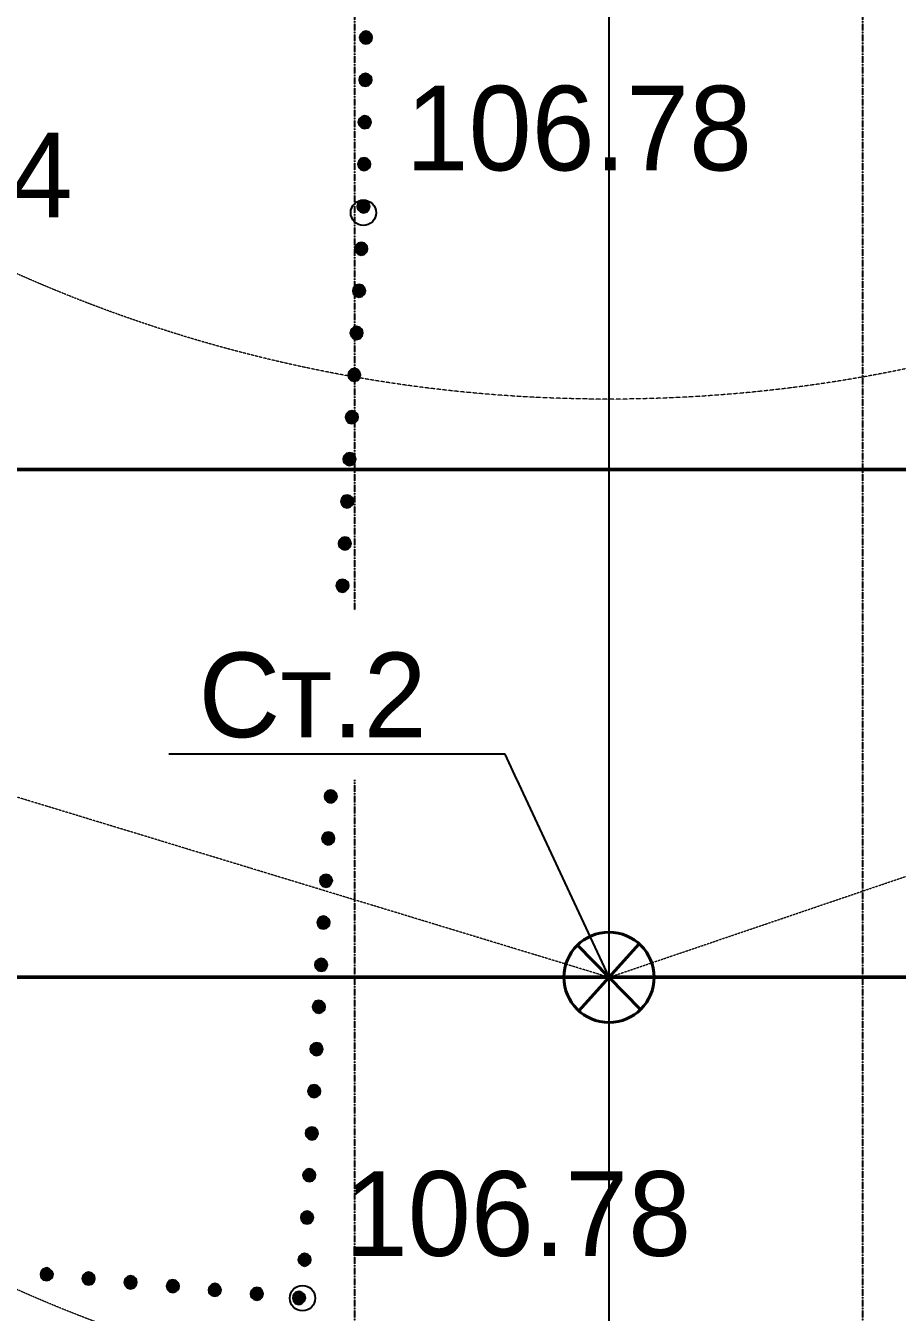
# Model space of a CAD drawing. Header units: millimetres. Extents: x 172667 to 1873135, y -274708 to 168495.
# Drawn here: x 1785829 to 1796121, y 29312 to 44510 of the extents above; entities that cross this region are included whole.
import ezdxf
from ezdxf import colors
from ezdxf.entities.mleader import LeaderData, LeaderLine
from ezdxf.enums import TextEntityAlignment as Align
from ezdxf.math import Vec2, Vec3

# ---------------------------------------------------------------- set-up
doc = ezdxf.new("R2010")
doc.units = ezdxf.units.MM
doc.linetypes.add('DASHED', pattern=[0.75, 0.5, -0.25])
doc.linetypes.add('осевая', pattern=[2, 1.25, -0.25, 0.25, -0.25])
doc.layers.add('0004-Осевая', color=4, linetype='осевая', lineweight=25)
doc.layers.add('СО_50_фермы', color=7, linetype='Continuous', lineweight=50)
for name, color, linetype in [('_ТОПО', 253, 'Continuous'), ('SC007', 7, 'Continuous'), ('для геологии', 7, 'Continuous')]:
    doc.layers.add(name, color=color, linetype=linetype)
doc.styles.add('F2', font='', dxfattribs={"height": 0.000909972})
doc.styles.get("Standard").update_dxf_attribs({"font": '', "height": 500})
doc.styles.get('F2').set_extended_font_data('D431')
doc.styles.get('Standard').set_extended_font_data('T-FLEX Type A')

# ---------------------------------------------------------------- blocks, each defined once
blk = doc.blocks.new('SYMBOL2060001')
at = {"layer": 'SC007'}
blk.add_circle((0, 0), 0.15, dxfattribs=at)
blk = doc.blocks.new('_None')

msp = doc.modelspace()

# ---------------------------------------------------------------- hatches: boundary and pattern name
at = {"layer": '_ТОПО', "linetype": 'ByBlock', "lineweight": -2}
for points in [[(1789846.2, 44295.1), (1789886.2, 44305.1), (1789911.2, 44330.1), (1789921.2, 44370.1), (1789911.2, 44405.1), (1789886.2, 44435.1), (1789846.2, 44445.1), (1789811.2, 44435.1), (1789781.2, 44405.1), (1789771.2, 44370.1), (1789781.2, 44330.1), (1789811.2, 44305.1)], [(1789841.2, 43795.1), (1789876.2, 43805.1), (1789906.2, 43835.1), (1789916.2, 43870.1), (1789906.2, 43910.1), (1789876.2, 43935.1), (1789841.2, 43945.1), (1789801.2, 43935.1), (1789776.2, 43910.1), (1789766.2, 43870.1), (1789776.2, 43835.1), (1789801.2, 43805.1)], [(1789831.2, 43295.1), (1789871.2, 43305.1), (1789896.2, 43335.1), (1789906.2, 43370.1), (1789896.2, 43410.1), (1789871.2, 43435.1), (1789831.2, 43445.1), (1789796.2, 43435.1), (1789766.2, 43410.1), (1789756.2, 43370.1), (1789766.2, 43335.1), (1789796.2, 43305.1)], [(1789826.2, 42800.1), (1789861.2, 42810.1), (1789891.2, 42835.1), (1789901.2, 42875.1), (1789891.2, 42910.1), (1789861.2, 42940.1), (1789826.2, 42950.1), (1789786.2, 42940.1), (1789761.2, 42910.1), (1789751.2, 42875.1), (1789761.2, 42835.1), (1789786.2, 42810.1)], [(1789816.2, 42300.1), (1789856.2, 42310.1), (1789881.2, 42340.1), (1789891.2, 42375.1), (1789881.2, 42410.1), (1789856.2, 42440.1), (1789816.2, 42450.1), (1789781.2, 42440.1), (1789751.2, 42410.1), (1789741.2, 42375.1), (1789751.2, 42340.1), (1789781.2, 42310.1)], [(1789791.2, 41800.1), (1789831.2, 41810.1), (1789856.2, 41840.1), (1789866.2, 41875.1), (1789856.2, 41915.1), (1789831.2, 41940.1), (1789791.2, 41950.1), (1789756.2, 41940.1), (1789726.2, 41915.1), (1789716.2, 41875.1), (1789726.2, 41840.1), (1789756.2, 41810.1)], [(1789766.2, 41305.1), (1789801.2, 41315.1), (1789831.2, 41340.1), (1789841.2, 41380.1), (1789831.2, 41415.1), (1789801.2, 41445.1), (1789766.2, 41455.1), (1789726.2, 41445.1), (1789701.2, 41415.1), (1789691.2, 41380.1), (1789701.2, 41340.1), (1789726.2, 41315.1)], [(1789736.2, 40805.1), (1789776.2, 40815.1), (1789801.2, 40845.1), (1789811.2, 40880.1), (1789801.2, 40920.1), (1789776.2, 40945.1), (1789736.2, 40955.1), (1789701.2, 40945.1), (1789671.2, 40920.1), (1789661.2, 40880.1), (1789671.2, 40845.1), (1789701.2, 40815.1)], [(1789711.2, 40310.1), (1789746.2, 40320.1), (1789771.2, 40345.1), (1789781.2, 40385.1), (1789771.2, 40420.1), (1789746.2, 40450.1), (1789711.2, 40460.1), (1789671.2, 40450.1), (1789646.2, 40420.1), (1789636.2, 40385.1), (1789646.2, 40345.1), (1789671.2, 40320.1)], [(1789681.2, 39810.1), (1789716.2, 39820.1), (1789746.2, 39850.1), (1789756.2, 39885.1), (1789746.2, 39925.1), (1789716.2, 39950.1), (1789681.2, 39960.1), (1789641.2, 39950.1), (1789616.2, 39925.1), (1789606.2, 39885.1), (1789616.2, 39850.1), (1789641.2, 39820.1)], [(1789651.2, 39315.1), (1789691.2, 39325.1), (1789716.2, 39350.1), (1789726.2, 39390.1), (1789716.2, 39425.1), (1789691.2, 39455.1), (1789651.2, 39465.1), (1789616.2, 39455.1), (1789586.2, 39425.1), (1789576.2, 39390.1), (1789586.2, 39350.1), (1789616.2, 39325.1)], [(1789626.2, 38815.1), (1789661.2, 38825.1), (1789691.2, 38855.1), (1789701.2, 38890.1), (1789691.2, 38930.1), (1789661.2, 38955.1), (1789626.2, 38965.1), (1789586.2, 38955.1), (1789561.2, 38930.1), (1789551.2, 38890.1), (1789561.2, 38855.1), (1789586.2, 38825.1)], [(1789596.2, 38320.1), (1789636.2, 38330.1), (1789661.2, 38355.1), (1789671.2, 38395.1), (1789661.2, 38430.1), (1789636.2, 38460.1), (1789596.2, 38470.1), (1789561.2, 38460.1), (1789531.2, 38430.1), (1789521.2, 38395.1), (1789531.2, 38355.1), (1789561.2, 38330.1)], [(1789571.2, 37820.1), (1789606.2, 37830.1), (1789636.2, 37860.1), (1789646.2, 37895.1), (1789636.2, 37935.1), (1789606.2, 37960.1), (1789571.2, 37970.1), (1789531.2, 37960.1), (1789506.2, 37935.1), (1789496.2, 37895.1), (1789506.2, 37860.1), (1789531.2, 37830.1)], [(1789541.2, 37325.1), (1789581.2, 37335.1), (1789606.2, 37360.1), (1789616.2, 37400.1), (1789606.2, 37435.1), (1789581.2, 37465.1), (1789541.2, 37475.1), (1789506.2, 37465.1), (1789476.2, 37435.1), (1789466.2, 37400.1), (1789476.2, 37360.1), (1789506.2, 37335.1)], [(1789511.2, 36825.1), (1789551.2, 36835.1), (1789576.2, 36865.1), (1789586.2, 36900.1), (1789576.2, 36940.1), (1789551.2, 36965.1), (1789511.2, 36975.1), (1789476.2, 36965.1), (1789446.2, 36940.1), (1789436.2, 36900.1), (1789446.2, 36865.1), (1789476.2, 36835.1)], [(1789486.2, 36330.1), (1789521.2, 36340.1), (1789551.2, 36365.1), (1789561.2, 36400.1), (1789551.2, 36440.1), (1789521.2, 36465.1), (1789486.2, 36475.1), (1789446.2, 36465.1), (1789421.2, 36440.1), (1789411.2, 36400.1), (1789421.2, 36365.1), (1789446.2, 36340.1)], [(1789456.2, 35830.1), (1789496.2, 35840.1), (1789521.2, 35865.1), (1789531.2, 35905.1), (1789521.2, 35940.1), (1789496.2, 35970.1), (1789456.2, 35980.1), (1789421.2, 35970.1), (1789391.2, 35940.1), (1789381.2, 35905.1), (1789391.2, 35865.1), (1789421.2, 35840.1)], [(1789431.2, 35330.1), (1789466.2, 35340.1), (1789496.2, 35370.1), (1789506.2, 35405.1), (1789496.2, 35445.1), (1789466.2, 35470.1), (1789431.2, 35480.1), (1789391.2, 35470.1), (1789366.2, 35445.1), (1789356.2, 35405.1), (1789366.2, 35370.1), (1789391.2, 35340.1)], [(1789401.2, 34835.1), (1789441.2, 34845.1), (1789466.2, 34870.1), (1789476.2, 34910.1), (1789466.2, 34945.1), (1789441.2, 34975.1), (1789401.2, 34985.1), (1789366.2, 34975.1), (1789336.2, 34945.1), (1789326.2, 34910.1), (1789336.2, 34870.1), (1789366.2, 34845.1)], [(1789376.2, 34335.1), (1789411.2, 34345.1), (1789436.2, 34375.1), (1789451.2, 34410.1), (1789436.2, 34450.1), (1789411.2, 34475.1), (1789376.2, 34485.1), (1789336.2, 34475.1), (1789311.2, 34450.1), (1789301.2, 34410.1), (1789311.2, 34375.1), (1789336.2, 34345.1)], [(1789346.2, 33840.1), (1789381.2, 33850.1), (1789411.2, 33875.1), (1789421.2, 33915.1), (1789411.2, 33950.1), (1789381.2, 33980.1), (1789346.2, 33990.1), (1789306.2, 33980.1), (1789281.2, 33950.1), (1789271.2, 33915.1), (1789281.2, 33875.1), (1789306.2, 33850.1)], [(1789316.2, 33340.1), (1789356.2, 33350.1), (1789381.2, 33380.1), (1789391.2, 33415.1), (1789381.2, 33455.1), (1789356.2, 33480.1), (1789316.2, 33490.1), (1789281.2, 33480.1), (1789251.2, 33455.1), (1789241.2, 33415.1), (1789251.2, 33380.1), (1789281.2, 33350.1)], [(1789291.2, 32845.1), (1789326.2, 32855.1), (1789356.2, 32880.1), (1789366.2, 32920.1), (1789356.2, 32955.1), (1789326.2, 32985.1), (1789291.2, 32995.1), (1789251.2, 32985.1), (1789226.2, 32955.1), (1789216.2, 32920.1), (1789226.2, 32880.1), (1789251.2, 32855.1)], [(1789261.2, 32345.1), (1789301.2, 32355.1), (1789326.2, 32385.1), (1789336.2, 32420.1), (1789326.2, 32460.1), (1789301.2, 32485.1), (1789261.2, 32495.1), (1789226.2, 32485.1), (1789196.2, 32460.1), (1789186.2, 32420.1), (1789196.2, 32385.1), (1789226.2, 32355.1)], [(1789236.2, 31850.1), (1789271.2, 31860.1), (1789301.2, 31885.1), (1789311.2, 31925.1), (1789301.2, 31960.1), (1789271.2, 31990.1), (1789236.2, 32000.1), (1789196.2, 31990.1), (1789171.2, 31960.1), (1789161.2, 31925.1), (1789171.2, 31885.1), (1789196.2, 31860.1)], [(1789206.2, 31350.1), (1789246.2, 31360.1), (1789271.2, 31390.1), (1789281.2, 31425.1), (1789271.2, 31465.1), (1789246.2, 31490.1), (1789206.2, 31500.1), (1789171.2, 31490.1), (1789141.2, 31465.1), (1789131.2, 31425.1), (1789141.2, 31390.1), (1789171.2, 31360.1)], [(1789176.2, 30855.1), (1789216.2, 30865.1), (1789241.2, 30890.1), (1789251.2, 30930.1), (1789241.2, 30965.1), (1789216.2, 30995.1), (1789176.2, 31005.1), (1789141.2, 30995.1), (1789111.2, 30965.1), (1789101.2, 30930.1), (1789111.2, 30890.1), (1789141.2, 30865.1)], [(1789151.2, 30355.1), (1789186.2, 30365.1), (1789216.2, 30395.1), (1789226.2, 30430.1), (1789216.2, 30470.1), (1789186.2, 30495.1), (1789151.2, 30505.1), (1789111.2, 30495.1), (1789086.2, 30470.1), (1789076.2, 30430.1), (1789086.2, 30395.1), (1789111.2, 30365.1)], [(1789121.2, 29855.1), (1789161.2, 29870.1), (1789186.2, 29895.1), (1789196.2, 29930.1), (1789186.2, 29970.1), (1789161.2, 29995.1), (1789121.2, 30005.1), (1789086.2, 29995.1), (1789056.2, 29970.1), (1789046.2, 29930.1), (1789056.2, 29895.1), (1789086.2, 29870.1)], [(1786076.2, 29685.1), (1786111.2, 29695.1), (1786141.2, 29720.1), (1786151.2, 29760.1), (1786141.2, 29795.1), (1786111.2, 29820.1), (1786076.2, 29835.1), (1786036.2, 29820.1), (1786011.2, 29795.1), (1786001.2, 29760.1), (1786011.2, 29720.1), (1786036.2, 29695.1)], [(1786571.2, 29635.1), (1786611.2, 29645.1), (1786636.2, 29675.1), (1786646.2, 29710.1), (1786636.2, 29750.1), (1786611.2, 29775.1), (1786571.2, 29785.1), (1786536.2, 29775.1), (1786506.2, 29750.1), (1786496.2, 29710.1), (1786506.2, 29675.1), (1786536.2, 29645.1)], [(1787066.2, 29590.1), (1787106.2, 29600.1), (1787131.2, 29630.1), (1787141.2, 29665.1), (1787131.2, 29705.1), (1787106.2, 29730.1), (1787066.2, 29740.1), (1787031.2, 29730.1), (1787001.2, 29705.1), (1786991.2, 29665.1), (1787001.2, 29630.1), (1787031.2, 29600.1)], [(1787566.2, 29545.1), (1787601.2, 29555.1), (1787631.2, 29580.1), (1787641.2, 29620.1), (1787631.2, 29655.1), (1787601.2, 29685.1), (1787566.2, 29695.1), (1787526.2, 29685.1), (1787501.2, 29655.1), (1787491.2, 29620.1), (1787501.2, 29580.1), (1787526.2, 29555.1)], [(1788061.2, 29500.1), (1788096.2, 29510.1), (1788126.2, 29535.1), (1788136.2, 29575.1), (1788126.2, 29610.1), (1788096.2, 29640.1), (1788061.2, 29650.1), (1788026.2, 29640.1), (1787996.2, 29610.1), (1787986.2, 29575.1), (1787996.2, 29535.1), (1788026.2, 29510.1)], [(1788556.2, 29455.1), (1788596.2, 29465.1), (1788621.2, 29490.1), (1788631.2, 29530.1), (1788621.2, 29565.1), (1788596.2, 29595.1), (1788556.2, 29605.1), (1788521.2, 29595.1), (1788491.2, 29565.1), (1788481.2, 29530.1), (1788491.2, 29490.1), (1788521.2, 29465.1)], [(1789056.2, 29405.1), (1789091.2, 29415.1), (1789121.2, 29445.1), (1789131.2, 29480.1), (1789121.2, 29520.1), (1789091.2, 29545.1), (1789056.2, 29555.1), (1789016.2, 29545.1), (1788991.2, 29520.1), (1788981.2, 29480.1), (1788991.2, 29445.1), (1789016.2, 29415.1)]]:
    msp.add_hatch(color=8, dxfattribs=at).paths.add_polyline_path(points)

# ---------------------------------------------------------------- linework, layer by layer
msp.add_line((1792717, 23268.6, 107296.5), (1792717, 68396.1, 107296.5))
at = {"lineweight": 40}
for p, q in [((1792343.4, 33647.9, 107296.5), (1793090.6, 32889.3, 107296.5)), ((1792361.7, 32872.2, 107296.5), (1793072.4, 33665, 107296.5))]:
    msp.add_line(p, q, dxfattribs=at)
at = {"color": 6, "linetype": 'DASHED', "lineweight": 20, "ltscale": 5}
msp.add_circle((1792712, 57268.6, 107296.5), 17169.7, dxfattribs=at)
at = {"lineweight": 40}
msp.add_circle((1792717, 33268.6, 107296.5), 532.4, dxfattribs=at)
at = {"color": 6, "linetype": 'DASHED', "lineweight": 20, "ltscale": 5}
msp.add_arc((1792717, 33268.6, 107296.5), 17169.7, 163.06951, 18.78084, dxfattribs=at)
at = {"layer": '0004-Осевая', "elevation": 107296.5}
for points in [[(1789712, 65911.8), (1789712, -4591.9)], [(1795712, 65911.8), (1795712, -4591.9)], [(1760944, 39268.6), (1808719.1, 39268.6)], [(1761344, 33268.6), (1808719.1, 33268.6)]]:
    msp.add_lwpolyline(points, dxfattribs=at)
at = {"layer": '_ТОПО', "color": 8, "linetype": 'ByBlock', "lineweight": -2, "elevation": 106779, "flags": 128}
for points in [[(1789846.2, 44295.1), (1789886.2, 44305.1), (1789911.2, 44330.1), (1789921.2, 44370.1), (1789911.2, 44405.1), (1789886.2, 44435.1), (1789846.2, 44445.1), (1789811.2, 44435.1), (1789781.2, 44405.1), (1789771.2, 44370.1), (1789781.2, 44330.1), (1789811.2, 44305.1), (1789846.2, 44295.1)], [(1789846.2, 44295.1), (1789886.2, 44305.1), (1789911.2, 44330.1), (1789921.2, 44370.1), (1789911.2, 44405.1), (1789886.2, 44435.1), (1789846.2, 44445.1), (1789811.2, 44435.1), (1789781.2, 44405.1), (1789771.2, 44370.1), (1789781.2, 44330.1), (1789811.2, 44305.1), (1789846.2, 44295.1)], [(1789841.2, 43795.1), (1789876.2, 43805.1), (1789906.2, 43835.1), (1789916.2, 43870.1), (1789906.2, 43910.1), (1789876.2, 43935.1), (1789841.2, 43945.1), (1789801.2, 43935.1), (1789776.2, 43910.1), (1789766.2, 43870.1), (1789776.2, 43835.1), (1789801.2, 43805.1), (1789841.2, 43795.1)], [(1789841.2, 43795.1), (1789876.2, 43805.1), (1789906.2, 43835.1), (1789916.2, 43870.1), (1789906.2, 43910.1), (1789876.2, 43935.1), (1789841.2, 43945.1), (1789801.2, 43935.1), (1789776.2, 43910.1), (1789766.2, 43870.1), (1789776.2, 43835.1), (1789801.2, 43805.1), (1789841.2, 43795.1)], [(1789831.2, 43295.1), (1789871.2, 43305.1), (1789896.2, 43335.1), (1789906.2, 43370.1), (1789896.2, 43410.1), (1789871.2, 43435.1), (1789831.2, 43445.1), (1789796.2, 43435.1), (1789766.2, 43410.1), (1789756.2, 43370.1), (1789766.2, 43335.1), (1789796.2, 43305.1), (1789831.2, 43295.1)], [(1789831.2, 43295.1), (1789871.2, 43305.1), (1789896.2, 43335.1), (1789906.2, 43370.1), (1789896.2, 43410.1), (1789871.2, 43435.1), (1789831.2, 43445.1), (1789796.2, 43435.1), (1789766.2, 43410.1), (1789756.2, 43370.1), (1789766.2, 43335.1), (1789796.2, 43305.1), (1789831.2, 43295.1)], [(1789826.2, 42800.1), (1789861.2, 42810.1), (1789891.2, 42835.1), (1789901.2, 42875.1), (1789891.2, 42910.1), (1789861.2, 42940.1), (1789826.2, 42950.1), (1789786.2, 42940.1), (1789761.2, 42910.1), (1789751.2, 42875.1), (1789761.2, 42835.1), (1789786.2, 42810.1), (1789826.2, 42800.1)], [(1789826.2, 42800.1), (1789861.2, 42810.1), (1789891.2, 42835.1), (1789901.2, 42875.1), (1789891.2, 42910.1), (1789861.2, 42940.1), (1789826.2, 42950.1), (1789786.2, 42940.1), (1789761.2, 42910.1), (1789751.2, 42875.1), (1789761.2, 42835.1), (1789786.2, 42810.1), (1789826.2, 42800.1)], [(1789816.2, 42300.1), (1789856.2, 42310.1), (1789881.2, 42340.1), (1789891.2, 42375.1), (1789881.2, 42410.1), (1789856.2, 42440.1), (1789816.2, 42450.1), (1789781.2, 42440.1), (1789751.2, 42410.1), (1789741.2, 42375.1), (1789751.2, 42340.1), (1789781.2, 42310.1), (1789816.2, 42300.1)], [(1789816.2, 42300.1), (1789856.2, 42310.1), (1789881.2, 42340.1), (1789891.2, 42375.1), (1789881.2, 42410.1), (1789856.2, 42440.1), (1789816.2, 42450.1), (1789781.2, 42440.1), (1789751.2, 42410.1), (1789741.2, 42375.1), (1789751.2, 42340.1), (1789781.2, 42310.1), (1789816.2, 42300.1)], [(1789791.2, 41800.1), (1789831.2, 41810.1), (1789856.2, 41840.1), (1789866.2, 41875.1), (1789856.2, 41915.1), (1789831.2, 41940.1), (1789791.2, 41950.1), (1789756.2, 41940.1), (1789726.2, 41915.1), (1789716.2, 41875.1), (1789726.2, 41840.1), (1789756.2, 41810.1), (1789791.2, 41800.1)], [(1789791.2, 41800.1), (1789831.2, 41810.1), (1789856.2, 41840.1), (1789866.2, 41875.1), (1789856.2, 41915.1), (1789831.2, 41940.1), (1789791.2, 41950.1), (1789756.2, 41940.1), (1789726.2, 41915.1), (1789716.2, 41875.1), (1789726.2, 41840.1), (1789756.2, 41810.1), (1789791.2, 41800.1)], [(1789766.2, 41305.1), (1789801.2, 41315.1), (1789831.2, 41340.1), (1789841.2, 41380.1), (1789831.2, 41415.1), (1789801.2, 41445.1), (1789766.2, 41455.1), (1789726.2, 41445.1), (1789701.2, 41415.1), (1789691.2, 41380.1), (1789701.2, 41340.1), (1789726.2, 41315.1), (1789766.2, 41305.1)], [(1789766.2, 41305.1), (1789801.2, 41315.1), (1789831.2, 41340.1), (1789841.2, 41380.1), (1789831.2, 41415.1), (1789801.2, 41445.1), (1789766.2, 41455.1), (1789726.2, 41445.1), (1789701.2, 41415.1), (1789691.2, 41380.1), (1789701.2, 41340.1), (1789726.2, 41315.1), (1789766.2, 41305.1)], [(1789736.2, 40805.1), (1789776.2, 40815.1), (1789801.2, 40845.1), (1789811.2, 40880.1), (1789801.2, 40920.1), (1789776.2, 40945.1), (1789736.2, 40955.1), (1789701.2, 40945.1), (1789671.2, 40920.1), (1789661.2, 40880.1), (1789671.2, 40845.1), (1789701.2, 40815.1), (1789736.2, 40805.1)], [(1789736.2, 40805.1), (1789776.2, 40815.1), (1789801.2, 40845.1), (1789811.2, 40880.1), (1789801.2, 40920.1), (1789776.2, 40945.1), (1789736.2, 40955.1), (1789701.2, 40945.1), (1789671.2, 40920.1), (1789661.2, 40880.1), (1789671.2, 40845.1), (1789701.2, 40815.1), (1789736.2, 40805.1)], [(1789711.2, 40310.1), (1789746.2, 40320.1), (1789771.2, 40345.1), (1789781.2, 40385.1), (1789771.2, 40420.1), (1789746.2, 40450.1), (1789711.2, 40460.1), (1789671.2, 40450.1), (1789646.2, 40420.1), (1789636.2, 40385.1), (1789646.2, 40345.1), (1789671.2, 40320.1), (1789711.2, 40310.1)], [(1789711.2, 40310.1), (1789746.2, 40320.1), (1789771.2, 40345.1), (1789781.2, 40385.1), (1789771.2, 40420.1), (1789746.2, 40450.1), (1789711.2, 40460.1), (1789671.2, 40450.1), (1789646.2, 40420.1), (1789636.2, 40385.1), (1789646.2, 40345.1), (1789671.2, 40320.1), (1789711.2, 40310.1)], [(1789681.2, 39810.1), (1789716.2, 39820.1), (1789746.2, 39850.1), (1789756.2, 39885.1), (1789746.2, 39925.1), (1789716.2, 39950.1), (1789681.2, 39960.1), (1789641.2, 39950.1), (1789616.2, 39925.1), (1789606.2, 39885.1), (1789616.2, 39850.1), (1789641.2, 39820.1), (1789681.2, 39810.1)], [(1789681.2, 39810.1), (1789716.2, 39820.1), (1789746.2, 39850.1), (1789756.2, 39885.1), (1789746.2, 39925.1), (1789716.2, 39950.1), (1789681.2, 39960.1), (1789641.2, 39950.1), (1789616.2, 39925.1), (1789606.2, 39885.1), (1789616.2, 39850.1), (1789641.2, 39820.1), (1789681.2, 39810.1)], [(1789651.2, 39315.1), (1789691.2, 39325.1), (1789716.2, 39350.1), (1789726.2, 39390.1), (1789716.2, 39425.1), (1789691.2, 39455.1), (1789651.2, 39465.1), (1789616.2, 39455.1), (1789586.2, 39425.1), (1789576.2, 39390.1), (1789586.2, 39350.1), (1789616.2, 39325.1), (1789651.2, 39315.1)], [(1789651.2, 39315.1), (1789691.2, 39325.1), (1789716.2, 39350.1), (1789726.2, 39390.1), (1789716.2, 39425.1), (1789691.2, 39455.1), (1789651.2, 39465.1), (1789616.2, 39455.1), (1789586.2, 39425.1), (1789576.2, 39390.1), (1789586.2, 39350.1), (1789616.2, 39325.1), (1789651.2, 39315.1)], [(1789626.2, 38815.1), (1789661.2, 38825.1), (1789691.2, 38855.1), (1789701.2, 38890.1), (1789691.2, 38930.1), (1789661.2, 38955.1), (1789626.2, 38965.1), (1789586.2, 38955.1), (1789561.2, 38930.1), (1789551.2, 38890.1), (1789561.2, 38855.1), (1789586.2, 38825.1), (1789626.2, 38815.1)], [(1789626.2, 38815.1), (1789661.2, 38825.1), (1789691.2, 38855.1), (1789701.2, 38890.1), (1789691.2, 38930.1), (1789661.2, 38955.1), (1789626.2, 38965.1), (1789586.2, 38955.1), (1789561.2, 38930.1), (1789551.2, 38890.1), (1789561.2, 38855.1), (1789586.2, 38825.1), (1789626.2, 38815.1)], [(1789596.2, 38320.1), (1789636.2, 38330.1), (1789661.2, 38355.1), (1789671.2, 38395.1), (1789661.2, 38430.1), (1789636.2, 38460.1), (1789596.2, 38470.1), (1789561.2, 38460.1), (1789531.2, 38430.1), (1789521.2, 38395.1), (1789531.2, 38355.1), (1789561.2, 38330.1), (1789596.2, 38320.1)], [(1789596.2, 38320.1), (1789636.2, 38330.1), (1789661.2, 38355.1), (1789671.2, 38395.1), (1789661.2, 38430.1), (1789636.2, 38460.1), (1789596.2, 38470.1), (1789561.2, 38460.1), (1789531.2, 38430.1), (1789521.2, 38395.1), (1789531.2, 38355.1), (1789561.2, 38330.1), (1789596.2, 38320.1)], [(1789571.2, 37820.1), (1789606.2, 37830.1), (1789636.2, 37860.1), (1789646.2, 37895.1), (1789636.2, 37935.1), (1789606.2, 37960.1), (1789571.2, 37970.1), (1789531.2, 37960.1), (1789506.2, 37935.1), (1789496.2, 37895.1), (1789506.2, 37860.1), (1789531.2, 37830.1), (1789571.2, 37820.1)], [(1789571.2, 37820.1), (1789606.2, 37830.1), (1789636.2, 37860.1), (1789646.2, 37895.1), (1789636.2, 37935.1), (1789606.2, 37960.1), (1789571.2, 37970.1), (1789531.2, 37960.1), (1789506.2, 37935.1), (1789496.2, 37895.1), (1789506.2, 37860.1), (1789531.2, 37830.1), (1789571.2, 37820.1)], [(1789541.2, 37325.1), (1789581.2, 37335.1), (1789606.2, 37360.1), (1789616.2, 37400.1), (1789606.2, 37435.1), (1789581.2, 37465.1), (1789541.2, 37475.1), (1789506.2, 37465.1), (1789476.2, 37435.1), (1789466.2, 37400.1), (1789476.2, 37360.1), (1789506.2, 37335.1), (1789541.2, 37325.1)], [(1789541.2, 37325.1), (1789581.2, 37335.1), (1789606.2, 37360.1), (1789616.2, 37400.1), (1789606.2, 37435.1), (1789581.2, 37465.1), (1789541.2, 37475.1), (1789506.2, 37465.1), (1789476.2, 37435.1), (1789466.2, 37400.1), (1789476.2, 37360.1), (1789506.2, 37335.1), (1789541.2, 37325.1)], [(1789511.2, 36825.1), (1789551.2, 36835.1), (1789576.2, 36865.1), (1789586.2, 36900.1), (1789576.2, 36940.1), (1789551.2, 36965.1), (1789511.2, 36975.1), (1789476.2, 36965.1), (1789446.2, 36940.1), (1789436.2, 36900.1), (1789446.2, 36865.1), (1789476.2, 36835.1), (1789511.2, 36825.1)], [(1789511.2, 36825.1), (1789551.2, 36835.1), (1789576.2, 36865.1), (1789586.2, 36900.1), (1789576.2, 36940.1), (1789551.2, 36965.1), (1789511.2, 36975.1), (1789476.2, 36965.1), (1789446.2, 36940.1), (1789436.2, 36900.1), (1789446.2, 36865.1), (1789476.2, 36835.1), (1789511.2, 36825.1)], [(1789486.2, 36330.1), (1789521.2, 36340.1), (1789551.2, 36365.1), (1789561.2, 36400.1), (1789551.2, 36440.1), (1789521.2, 36465.1), (1789486.2, 36475.1), (1789446.2, 36465.1), (1789421.2, 36440.1), (1789411.2, 36400.1), (1789421.2, 36365.1), (1789446.2, 36340.1), (1789486.2, 36330.1)], [(1789486.2, 36330.1), (1789521.2, 36340.1), (1789551.2, 36365.1), (1789561.2, 36400.1), (1789551.2, 36440.1), (1789521.2, 36465.1), (1789486.2, 36475.1), (1789446.2, 36465.1), (1789421.2, 36440.1), (1789411.2, 36400.1), (1789421.2, 36365.1), (1789446.2, 36340.1), (1789486.2, 36330.1)], [(1789456.2, 35830.1), (1789496.2, 35840.1), (1789521.2, 35865.1), (1789531.2, 35905.1), (1789521.2, 35940.1), (1789496.2, 35970.1), (1789456.2, 35980.1), (1789421.2, 35970.1), (1789391.2, 35940.1), (1789381.2, 35905.1), (1789391.2, 35865.1), (1789421.2, 35840.1), (1789456.2, 35830.1)], [(1789456.2, 35830.1), (1789496.2, 35840.1), (1789521.2, 35865.1), (1789531.2, 35905.1), (1789521.2, 35940.1), (1789496.2, 35970.1), (1789456.2, 35980.1), (1789421.2, 35970.1), (1789391.2, 35940.1), (1789381.2, 35905.1), (1789391.2, 35865.1), (1789421.2, 35840.1), (1789456.2, 35830.1)], [(1789431.2, 35330.1), (1789466.2, 35340.1), (1789496.2, 35370.1), (1789506.2, 35405.1), (1789496.2, 35445.1), (1789466.2, 35470.1), (1789431.2, 35480.1), (1789391.2, 35470.1), (1789366.2, 35445.1), (1789356.2, 35405.1), (1789366.2, 35370.1), (1789391.2, 35340.1), (1789431.2, 35330.1)], [(1789431.2, 35330.1), (1789466.2, 35340.1), (1789496.2, 35370.1), (1789506.2, 35405.1), (1789496.2, 35445.1), (1789466.2, 35470.1), (1789431.2, 35480.1), (1789391.2, 35470.1), (1789366.2, 35445.1), (1789356.2, 35405.1), (1789366.2, 35370.1), (1789391.2, 35340.1), (1789431.2, 35330.1)], [(1789401.2, 34835.1), (1789441.2, 34845.1), (1789466.2, 34870.1), (1789476.2, 34910.1), (1789466.2, 34945.1), (1789441.2, 34975.1), (1789401.2, 34985.1), (1789366.2, 34975.1), (1789336.2, 34945.1), (1789326.2, 34910.1), (1789336.2, 34870.1), (1789366.2, 34845.1), (1789401.2, 34835.1)], [(1789401.2, 34835.1), (1789441.2, 34845.1), (1789466.2, 34870.1), (1789476.2, 34910.1), (1789466.2, 34945.1), (1789441.2, 34975.1), (1789401.2, 34985.1), (1789366.2, 34975.1), (1789336.2, 34945.1), (1789326.2, 34910.1), (1789336.2, 34870.1), (1789366.2, 34845.1), (1789401.2, 34835.1)], [(1789376.2, 34335.1), (1789411.2, 34345.1), (1789436.2, 34375.1), (1789451.2, 34410.1), (1789436.2, 34450.1), (1789411.2, 34475.1), (1789376.2, 34485.1), (1789336.2, 34475.1), (1789311.2, 34450.1), (1789301.2, 34410.1), (1789311.2, 34375.1), (1789336.2, 34345.1), (1789376.2, 34335.1)], [(1789376.2, 34335.1), (1789411.2, 34345.1), (1789436.2, 34375.1), (1789451.2, 34410.1), (1789436.2, 34450.1), (1789411.2, 34475.1), (1789376.2, 34485.1), (1789336.2, 34475.1), (1789311.2, 34450.1), (1789301.2, 34410.1), (1789311.2, 34375.1), (1789336.2, 34345.1), (1789376.2, 34335.1)], [(1789346.2, 33840.1), (1789381.2, 33850.1), (1789411.2, 33875.1), (1789421.2, 33915.1), (1789411.2, 33950.1), (1789381.2, 33980.1), (1789346.2, 33990.1), (1789306.2, 33980.1), (1789281.2, 33950.1), (1789271.2, 33915.1), (1789281.2, 33875.1), (1789306.2, 33850.1), (1789346.2, 33840.1)], [(1789346.2, 33840.1), (1789381.2, 33850.1), (1789411.2, 33875.1), (1789421.2, 33915.1), (1789411.2, 33950.1), (1789381.2, 33980.1), (1789346.2, 33990.1), (1789306.2, 33980.1), (1789281.2, 33950.1), (1789271.2, 33915.1), (1789281.2, 33875.1), (1789306.2, 33850.1), (1789346.2, 33840.1)], [(1789316.2, 33340.1), (1789356.2, 33350.1), (1789381.2, 33380.1), (1789391.2, 33415.1), (1789381.2, 33455.1), (1789356.2, 33480.1), (1789316.2, 33490.1), (1789281.2, 33480.1), (1789251.2, 33455.1), (1789241.2, 33415.1), (1789251.2, 33380.1), (1789281.2, 33350.1), (1789316.2, 33340.1)], [(1789316.2, 33340.1), (1789356.2, 33350.1), (1789381.2, 33380.1), (1789391.2, 33415.1), (1789381.2, 33455.1), (1789356.2, 33480.1), (1789316.2, 33490.1), (1789281.2, 33480.1), (1789251.2, 33455.1), (1789241.2, 33415.1), (1789251.2, 33380.1), (1789281.2, 33350.1), (1789316.2, 33340.1)], [(1789291.2, 32845.1), (1789326.2, 32855.1), (1789356.2, 32880.1), (1789366.2, 32920.1), (1789356.2, 32955.1), (1789326.2, 32985.1), (1789291.2, 32995.1), (1789251.2, 32985.1), (1789226.2, 32955.1), (1789216.2, 32920.1), (1789226.2, 32880.1), (1789251.2, 32855.1), (1789291.2, 32845.1)], [(1789291.2, 32845.1), (1789326.2, 32855.1), (1789356.2, 32880.1), (1789366.2, 32920.1), (1789356.2, 32955.1), (1789326.2, 32985.1), (1789291.2, 32995.1), (1789251.2, 32985.1), (1789226.2, 32955.1), (1789216.2, 32920.1), (1789226.2, 32880.1), (1789251.2, 32855.1), (1789291.2, 32845.1)], [(1789261.2, 32345.1), (1789301.2, 32355.1), (1789326.2, 32385.1), (1789336.2, 32420.1), (1789326.2, 32460.1), (1789301.2, 32485.1), (1789261.2, 32495.1), (1789226.2, 32485.1), (1789196.2, 32460.1), (1789186.2, 32420.1), (1789196.2, 32385.1), (1789226.2, 32355.1), (1789261.2, 32345.1)], [(1789261.2, 32345.1), (1789301.2, 32355.1), (1789326.2, 32385.1), (1789336.2, 32420.1), (1789326.2, 32460.1), (1789301.2, 32485.1), (1789261.2, 32495.1), (1789226.2, 32485.1), (1789196.2, 32460.1), (1789186.2, 32420.1), (1789196.2, 32385.1), (1789226.2, 32355.1), (1789261.2, 32345.1)], [(1789236.2, 31850.1), (1789271.2, 31860.1), (1789301.2, 31885.1), (1789311.2, 31925.1), (1789301.2, 31960.1), (1789271.2, 31990.1), (1789236.2, 32000.1), (1789196.2, 31990.1), (1789171.2, 31960.1), (1789161.2, 31925.1), (1789171.2, 31885.1), (1789196.2, 31860.1), (1789236.2, 31850.1)], [(1789236.2, 31850.1), (1789271.2, 31860.1), (1789301.2, 31885.1), (1789311.2, 31925.1), (1789301.2, 31960.1), (1789271.2, 31990.1), (1789236.2, 32000.1), (1789196.2, 31990.1), (1789171.2, 31960.1), (1789161.2, 31925.1), (1789171.2, 31885.1), (1789196.2, 31860.1), (1789236.2, 31850.1)], [(1789206.2, 31350.1), (1789246.2, 31360.1), (1789271.2, 31390.1), (1789281.2, 31425.1), (1789271.2, 31465.1), (1789246.2, 31490.1), (1789206.2, 31500.1), (1789171.2, 31490.1), (1789141.2, 31465.1), (1789131.2, 31425.1), (1789141.2, 31390.1), (1789171.2, 31360.1), (1789206.2, 31350.1)], [(1789206.2, 31350.1), (1789246.2, 31360.1), (1789271.2, 31390.1), (1789281.2, 31425.1), (1789271.2, 31465.1), (1789246.2, 31490.1), (1789206.2, 31500.1), (1789171.2, 31490.1), (1789141.2, 31465.1), (1789131.2, 31425.1), (1789141.2, 31390.1), (1789171.2, 31360.1), (1789206.2, 31350.1)], [(1789176.2, 30855.1), (1789216.2, 30865.1), (1789241.2, 30890.1), (1789251.2, 30930.1), (1789241.2, 30965.1), (1789216.2, 30995.1), (1789176.2, 31005.1), (1789141.2, 30995.1), (1789111.2, 30965.1), (1789101.2, 30930.1), (1789111.2, 30890.1), (1789141.2, 30865.1), (1789176.2, 30855.1)], [(1789176.2, 30855.1), (1789216.2, 30865.1), (1789241.2, 30890.1), (1789251.2, 30930.1), (1789241.2, 30965.1), (1789216.2, 30995.1), (1789176.2, 31005.1), (1789141.2, 30995.1), (1789111.2, 30965.1), (1789101.2, 30930.1), (1789111.2, 30890.1), (1789141.2, 30865.1), (1789176.2, 30855.1)], [(1789151.2, 30355.1), (1789186.2, 30365.1), (1789216.2, 30395.1), (1789226.2, 30430.1), (1789216.2, 30470.1), (1789186.2, 30495.1), (1789151.2, 30505.1), (1789111.2, 30495.1), (1789086.2, 30470.1), (1789076.2, 30430.1), (1789086.2, 30395.1), (1789111.2, 30365.1), (1789151.2, 30355.1)], [(1789151.2, 30355.1), (1789186.2, 30365.1), (1789216.2, 30395.1), (1789226.2, 30430.1), (1789216.2, 30470.1), (1789186.2, 30495.1), (1789151.2, 30505.1), (1789111.2, 30495.1), (1789086.2, 30470.1), (1789076.2, 30430.1), (1789086.2, 30395.1), (1789111.2, 30365.1), (1789151.2, 30355.1)], [(1789121.2, 29855.1), (1789161.2, 29870.1), (1789186.2, 29895.1), (1789196.2, 29930.1), (1789186.2, 29970.1), (1789161.2, 29995.1), (1789121.2, 30005.1), (1789086.2, 29995.1), (1789056.2, 29970.1), (1789046.2, 29930.1), (1789056.2, 29895.1), (1789086.2, 29870.1), (1789121.2, 29855.1)], [(1789121.2, 29855.1), (1789161.2, 29870.1), (1789186.2, 29895.1), (1789196.2, 29930.1), (1789186.2, 29970.1), (1789161.2, 29995.1), (1789121.2, 30005.1), (1789086.2, 29995.1), (1789056.2, 29970.1), (1789046.2, 29930.1), (1789056.2, 29895.1), (1789086.2, 29870.1), (1789121.2, 29855.1)], [(1786076.2, 29685.1), (1786111.2, 29695.1), (1786141.2, 29720.1), (1786151.2, 29760.1), (1786141.2, 29795.1), (1786111.2, 29820.1), (1786076.2, 29835.1), (1786036.2, 29820.1), (1786011.2, 29795.1), (1786001.2, 29760.1), (1786011.2, 29720.1), (1786036.2, 29695.1), (1786076.2, 29685.1)], [(1786076.2, 29685.1), (1786111.2, 29695.1), (1786141.2, 29720.1), (1786151.2, 29760.1), (1786141.2, 29795.1), (1786111.2, 29820.1), (1786076.2, 29835.1), (1786036.2, 29820.1), (1786011.2, 29795.1), (1786001.2, 29760.1), (1786011.2, 29720.1), (1786036.2, 29695.1), (1786076.2, 29685.1)], [(1786571.2, 29635.1), (1786611.2, 29645.1), (1786636.2, 29675.1), (1786646.2, 29710.1), (1786636.2, 29750.1), (1786611.2, 29775.1), (1786571.2, 29785.1), (1786536.2, 29775.1), (1786506.2, 29750.1), (1786496.2, 29710.1), (1786506.2, 29675.1), (1786536.2, 29645.1), (1786571.2, 29635.1)], [(1786571.2, 29635.1), (1786611.2, 29645.1), (1786636.2, 29675.1), (1786646.2, 29710.1), (1786636.2, 29750.1), (1786611.2, 29775.1), (1786571.2, 29785.1), (1786536.2, 29775.1), (1786506.2, 29750.1), (1786496.2, 29710.1), (1786506.2, 29675.1), (1786536.2, 29645.1), (1786571.2, 29635.1)], [(1787066.2, 29590.1), (1787106.2, 29600.1), (1787131.2, 29630.1), (1787141.2, 29665.1), (1787131.2, 29705.1), (1787106.2, 29730.1), (1787066.2, 29740.1), (1787031.2, 29730.1), (1787001.2, 29705.1), (1786991.2, 29665.1), (1787001.2, 29630.1), (1787031.2, 29600.1), (1787066.2, 29590.1)], [(1787066.2, 29590.1), (1787106.2, 29600.1), (1787131.2, 29630.1), (1787141.2, 29665.1), (1787131.2, 29705.1), (1787106.2, 29730.1), (1787066.2, 29740.1), (1787031.2, 29730.1), (1787001.2, 29705.1), (1786991.2, 29665.1), (1787001.2, 29630.1), (1787031.2, 29600.1), (1787066.2, 29590.1)], [(1787566.2, 29545.1), (1787601.2, 29555.1), (1787631.2, 29580.1), (1787641.2, 29620.1), (1787631.2, 29655.1), (1787601.2, 29685.1), (1787566.2, 29695.1), (1787526.2, 29685.1), (1787501.2, 29655.1), (1787491.2, 29620.1), (1787501.2, 29580.1), (1787526.2, 29555.1), (1787566.2, 29545.1)], [(1787566.2, 29545.1), (1787601.2, 29555.1), (1787631.2, 29580.1), (1787641.2, 29620.1), (1787631.2, 29655.1), (1787601.2, 29685.1), (1787566.2, 29695.1), (1787526.2, 29685.1), (1787501.2, 29655.1), (1787491.2, 29620.1), (1787501.2, 29580.1), (1787526.2, 29555.1), (1787566.2, 29545.1)], [(1788061.2, 29500.1), (1788096.2, 29510.1), (1788126.2, 29535.1), (1788136.2, 29575.1), (1788126.2, 29610.1), (1788096.2, 29640.1), (1788061.2, 29650.1), (1788026.2, 29640.1), (1787996.2, 29610.1), (1787986.2, 29575.1), (1787996.2, 29535.1), (1788026.2, 29510.1), (1788061.2, 29500.1)], [(1788061.2, 29500.1), (1788096.2, 29510.1), (1788126.2, 29535.1), (1788136.2, 29575.1), (1788126.2, 29610.1), (1788096.2, 29640.1), (1788061.2, 29650.1), (1788026.2, 29640.1), (1787996.2, 29610.1), (1787986.2, 29575.1), (1787996.2, 29535.1), (1788026.2, 29510.1), (1788061.2, 29500.1)], [(1788556.2, 29455.1), (1788596.2, 29465.1), (1788621.2, 29490.1), (1788631.2, 29530.1), (1788621.2, 29565.1), (1788596.2, 29595.1), (1788556.2, 29605.1), (1788521.2, 29595.1), (1788491.2, 29565.1), (1788481.2, 29530.1), (1788491.2, 29490.1), (1788521.2, 29465.1), (1788556.2, 29455.1)], [(1788556.2, 29455.1), (1788596.2, 29465.1), (1788621.2, 29490.1), (1788631.2, 29530.1), (1788621.2, 29565.1), (1788596.2, 29595.1), (1788556.2, 29605.1), (1788521.2, 29595.1), (1788491.2, 29565.1), (1788481.2, 29530.1), (1788491.2, 29490.1), (1788521.2, 29465.1), (1788556.2, 29455.1)], [(1789056.2, 29405.1), (1789091.2, 29415.1), (1789121.2, 29445.1), (1789131.2, 29480.1), (1789121.2, 29520.1), (1789091.2, 29545.1), (1789056.2, 29555.1), (1789016.2, 29545.1), (1788991.2, 29520.1), (1788981.2, 29480.1), (1788991.2, 29445.1), (1789016.2, 29415.1), (1789056.2, 29405.1)], [(1789056.2, 29405.1), (1789091.2, 29415.1), (1789121.2, 29445.1), (1789131.2, 29480.1), (1789121.2, 29520.1), (1789091.2, 29545.1), (1789056.2, 29555.1), (1789016.2, 29545.1), (1788991.2, 29520.1), (1788981.2, 29480.1), (1788991.2, 29445.1), (1789016.2, 29415.1), (1789056.2, 29405.1)]]:
    msp.add_lwpolyline(points, close=True, dxfattribs=at)
at = {"layer": 'СО_50_фермы', "color": 5, "elevation": 107296.5}
for points in [[(1778012, 39268.6), (1807412, 39268.6)], [(1778012, 33268.6), (1807412, 33268.6)]]:
    msp.add_lwpolyline(points, dxfattribs=at)

# ---------------------------------------------------------------- block references
at = {"layer": '_ТОПО', "color": 8, "linetype": 'ByBlock', "lineweight": -2, "xscale": 1000, "yscale": 1000, "zscale": 1000}
for p in [(1789816.2, 42301.1, 106776), (1789097.2, 29478.1, 106780)]:
    msp.add_blockref('SYMBOL2060001', p, dxfattribs=at)

# ---------------------------------------------------------------- texts
at = {"layer": '_ТОПО', "color": 8, "linetype": 'ByBlock', "lineweight": -2, "style": 'F2'}
for s, p in [('106.78', (1790316.2, 43301.1, 106776)), ('106.84', (1782292.2, 42748.1, 106841)), ('106.78', (1789597.2, 30478.1, 106780))]:
    msp.add_text(s, height=1000, dxfattribs=at).set_placement(p, align=Align.MIDDLE_LEFT)

# ---------------------------------------------------------------- next in the draw order: leaders
at = {"layer": 'для геологии', "linetype": 'Continuous', "lineweight": 0}
ml = msp.add_multileader_mtext('Standard', dxfattribs=at)
ml.set_content('Ст.2', color=256)
ml.set_leader_properties()
ml.set_arrow_properties(name='NONE')
ml.build(insert=Vec2(0, 0))
ml.multileader.update_dxf_attribs({"text_left_attachment_type": 6, "text_right_attachment_type": 6, "dogleg_length": 0.36, "arrow_head_size": 1000})
ctx = ml.context
ctx.base_point, ctx.char_height, ctx.arrow_head_size, ctx.landing_gap_size, ctx.plane_origin = Vec3(1788087.4, 35905.1, 107296.5), 1000, 1000, 90, Vec3(1784156.4, 28841.1, 107296.5)
ctx.left_attachment, ctx.right_attachment, ctx.text_align_type = 6, 6, 1
notes = []
notes.append((ctx, [(0, (1, 1, 0), (1791489.5, 35905.1, 107296.5), (-1, 0), 1144.9, [(0, [(1792717, 33268.6, 107296.5)], 0, [])])]))
ctx.mtext.insert, ctx.mtext.rotation, ctx.mtext.width, ctx.mtext.alignment, ctx.mtext.flow_direction = Vec3(1789215.9, 37105.1, 107296.5), 6.2831853, 4985.462, 2, 5
ctx.mtext.has_bg_fill, ctx.mtext.bg_color, ctx.mtext.bg_scale_factor, ctx.mtext.bg_transparency, ctx.mtext.use_window_bg_color = 1, -1027028792, 1.5, 0, 1
for ctx, leaders in notes:
    for number, flags, end, landing, length, lines in leaders:
        leader = LeaderData()
        leader.index, (leader.has_last_leader_line, leader.has_dogleg_vector, leader.attachment_direction) = number, flags
        leader.last_leader_point, leader.dogleg_vector, leader.dogleg_length = Vec3(end), Vec3(landing), length
        for number, points, colour, breaks in lines:
            line = LeaderLine()
            line.index, line.vertices, line.color, line.breaks = number, Vec3.list(points), colors.encode_raw_color(colour), breaks
            leader.lines.append(line)
        ctx.leaders.append(leader)

# ---------------------------------------------------------------- next in the draw order: linework, layer by layer
at = {"color": 6, "linetype": 'DASHED', "lineweight": 20, "ltscale": 5}
for q in [(1808972.5, 38796.3, 107296.5), (1776291.5, 38268.6, 107296.5)]:
    msp.add_line((1792717, 33268.6, 107296.5), q, dxfattribs=at)
msp.add_circle((1792712, 45268.6, 107296.5), 17169.7, dxfattribs=at)

doc.saveas('drawing.dxf')
